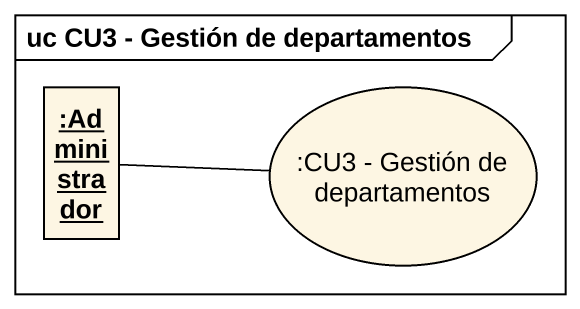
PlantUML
@startuml
mainframe uc CU3 - Gestión de departamentos
allowmixing
hide circle
hide empty members
object ":Administrador" as Administrador
usecase ":CU3 - Gestión de departamentos" as CU3_Gestión_de_departamentos
CU3_Gestión_de_departamentos -left- Administrador
@enduml
